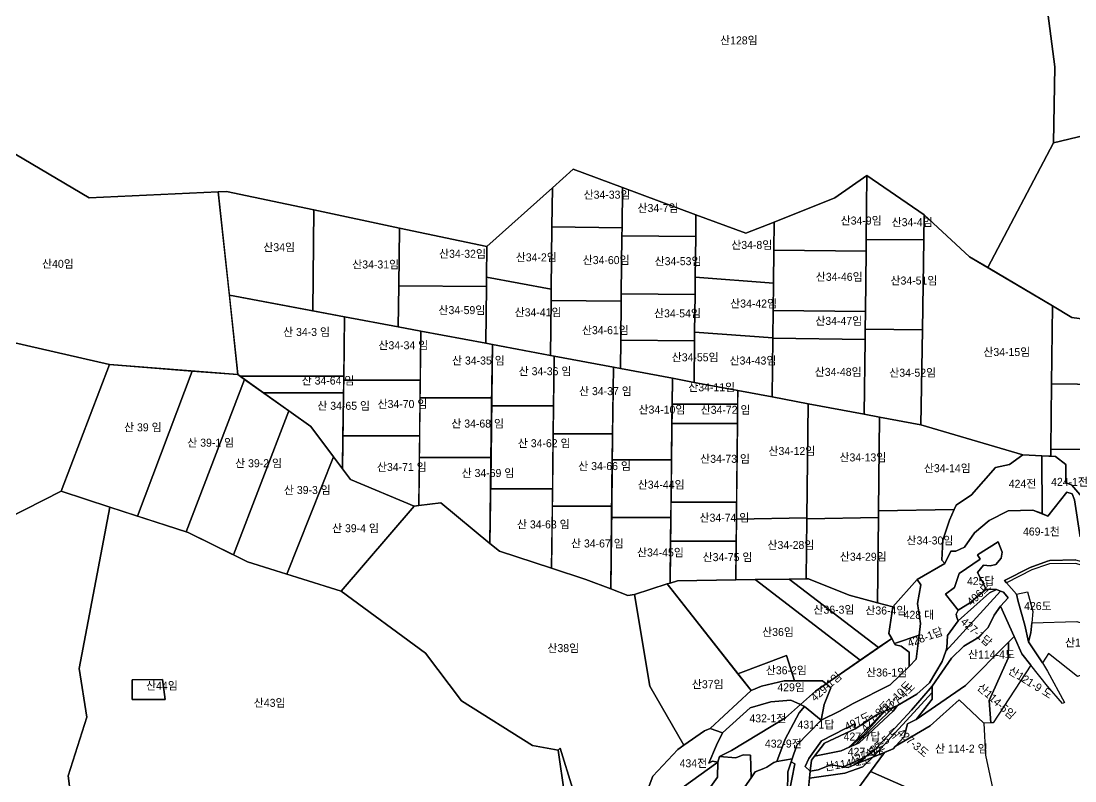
# Model space of a CAD drawing. Header units: metres. Extents: x 245462 to 249549, y 373212 to 377851.
# Drawn here: x 246415 to 247073, y 376265 to 376739 of the extents above; entities that cross this region are included whole.
import ezdxf

# ---------------------------------------------------------------- set-up
doc = ezdxf.new("R2010")
doc.units = ezdxf.units.M
doc.layers.add('00_지번', color=6, linetype='Continuous')
doc.layers.add('00_지적', color=6, linetype='Continuous')
doc.styles.get("Standard").update_dxf_attribs({"font": ''})
doc.styles.get('Standard').set_extended_font_data('Gulim')

msp = doc.modelspace()

# ---------------------------------------------------------------- linework, layer by layer
at = {"layer": '00_지적', "linetype": 'Continuous'}
for points in [[(247048.36, 376805.04), (247060.75, 376710.71), (247059.83, 376663.26), (247018.87, 376585.46), (247007.38, 376592.26), (246979.13, 376618.47), (246943.34, 376642.98), (246923.33, 376628.94), (246885.32, 376613.84), (246867.76, 376606.86), (246836.49, 376618.43), (246790.61, 376635.4), (246759.8, 376646.79), (246746.89, 376635.25), (246705.89, 376598.59), (246651.27, 376610.13), (246597.79, 376621.44), (246543.21, 376632.97), (246538.15, 376632.73), (246457.47, 376628.91), (246375.72, 376677.19), (246378.89, 376698.19), (246387.61, 376738.52), (246402.26, 376781.21)], [(247113.85, 376759.78), (247109.86, 376737.9), (247112.71, 376723.12), (247133.44, 376719.92), (247133.54, 376713.86), (247125.37, 376701.53), (247111.9, 376688.23), (247099.08, 376672.67), (247059.83, 376663.26), (247060.75, 376710.71), (247048.36, 376805.04), (247079.77, 376798.47), (247097.42, 376785.17), (247099.83, 376781.98), (247099.7, 376778.02), (247109.14, 376767.03), (247113.85, 376759.78)], [(247059.83, 376663.26), (247099.08, 376672.67), (247095.71, 376665.73), (247097.09, 376660.42), (247125.63, 376679.39), (247141.8, 376691.59), (247153.68, 376697.83), (247166.23, 376699.93), (247165.14, 376692.4), (247166.55, 376688.93), (247173.65, 376686.22), (247139.18, 376610.71), (247132.84, 376540.2), (247126.33, 376543.16), (247115.38, 376548.16), (247107.65, 376549.24), (247071.36, 376554.34), (247059.23, 376561.53), (247018.87, 376585.46), (247059.83, 376663.26)], [(246538.15, 376632.73), (246550.41, 376518.63), (246470.26, 376525.03), (246400.95, 376540.79), (246308.52, 376543.2), (246307.8, 376551.29), (246302.96, 376605.29), (246375.72, 376677.19), (246457.47, 376628.91), (246538.15, 376632.73)], [(246746.89, 376635.25), (246759.8, 376646.79), (246790.61, 376635.4), (246790.33, 376610.34), (246746.59, 376610.82), (246746.89, 376635.25)], [(246885.32, 376613.84), (246923.33, 376628.94), (246943.34, 376642.98), (246942.9, 376603.09), (246942.82, 376595.72), (246885.12, 376596.36), (246885.32, 376613.84)], [(246943.34, 376642.98), (246979.13, 376618.47), (246978.88, 376602.69), (246942.9, 376603.09), (246943.34, 376642.98)], [(246545.08, 376568.2), (246538.15, 376632.73), (246543.21, 376632.97), (246597.79, 376621.44), (246597.11, 376558.46), (246545.08, 376568.2)], [(246746.59, 376610.82), (246746.11, 376571.91), (246705.69, 376579.48), (246705.89, 376598.59), (246746.89, 376635.25), (246746.59, 376610.82)], [(246790.61, 376635.4), (246836.49, 376618.43), (246836.34, 376604.87), (246790.27, 376605.38), (246790.33, 376610.34), (246790.61, 376635.4)], [(246597.79, 376621.44), (246651.27, 376610.13), (246650.88, 376574.16), (246650.6, 376548.44), (246617.06, 376554.72), (246597.11, 376558.46), (246597.79, 376621.44)], [(246836.49, 376618.43), (246867.76, 376606.86), (246885.32, 376613.84), (246885.12, 376596.36), (246884.89, 376575.83), (246836.06, 376579.43), (246836.34, 376604.87), (246836.49, 376618.43)], [(246979.13, 376618.47), (247007.38, 376592.26), (247059.23, 376561.53), (247058.67, 376512.89), (247058.2, 376472.22), (247058.15, 376467.74), (247052.51, 376468.04), (247040.77, 376468.67), (246977.03, 376487.28), (246977.98, 376546.68), (246978.88, 376602.69), (246979.13, 376618.47)], [(246651.27, 376610.13), (246705.89, 376598.59), (246705.69, 376579.48), (246705.62, 376573.56), (246650.88, 376574.16), (246651.27, 376610.13)], [(246746.59, 376610.82), (246790.33, 376610.34), (246790.27, 376605.38), (246789.86, 376569.11), (246789.81, 376564.5), (246746.03, 376564.99), (246746.11, 376571.91), (246746.59, 376610.82)], [(246790.27, 376605.38), (246836.34, 376604.87), (246836.06, 376579.43), (246835.94, 376568.6), (246789.86, 376569.11), (246790.27, 376605.38)], [(246978.88, 376602.69), (246977.98, 376546.68), (246942.28, 376547.08), (246942.4, 376558.07), (246942.82, 376595.72), (246942.9, 376603.09), (246978.88, 376602.69)], [(246942.82, 376595.72), (246942.4, 376558.07), (246884.7, 376558.71), (246884.89, 376575.83), (246885.12, 376596.36), (246942.82, 376595.72)], [(246705.69, 376579.48), (246746.11, 376571.91), (246746.03, 376564.99), (246745.61, 376530.64), (246709.38, 376537.43), (246705.24, 376538.2), (246705.62, 376573.56), (246705.69, 376579.48)], [(246884.89, 376575.83), (246884.7, 376558.71), (246884.51, 376541.64), (246835.68, 376545.23), (246835.94, 376568.6), (246836.06, 376579.43), (246884.89, 376575.83)], [(246705.62, 376573.56), (246705.24, 376538.2), (246664.72, 376545.79), (246650.6, 376548.44), (246650.88, 376574.16), (246705.62, 376573.56)], [(246617.06, 376554.72), (246616.53, 376517.64), (246551.88, 376517.59), (246550.41, 376518.63), (246545.08, 376568.2), (246617.06, 376554.72)], [(246746.03, 376564.99), (246789.81, 376564.5), (246789.53, 376540.17), (246789.33, 376522.45), (246784.91, 376523.28), (246747.98, 376530.19), (246745.61, 376530.64), (246746.03, 376564.99)], [(246789.86, 376569.11), (246835.94, 376568.6), (246835.68, 376545.23), (246835.62, 376539.66), (246789.53, 376540.17), (246789.81, 376564.5), (246789.86, 376569.11)], [(246942.4, 376558.07), (246942.28, 376547.08), (246942.21, 376540.67), (246884.51, 376541.31), (246884.51, 376541.64), (246884.7, 376558.71), (246942.4, 376558.07)], [(247059.23, 376561.53), (247071.36, 376554.34), (247107.65, 376549.24), (247107.24, 376512.35), (247058.67, 376512.89), (247059.23, 376561.53)], [(246616.49, 376515.26), (246617.06, 376554.72), (246650.6, 376548.44), (246664.72, 376545.79), (246664.34, 376515.26), (246616.49, 376515.26)], [(246705.24, 376538.2), (246709.38, 376537.43), (246708.97, 376504.27), (246664.2, 376504.27), (246664.72, 376545.79), (246705.24, 376538.2)], [(246835.68, 376545.23), (246884.51, 376541.64), (246884.51, 376541.31), (246884.1, 376504.69), (246862.61, 376508.72), (246835.33, 376513.83), (246835.62, 376539.66), (246835.68, 376545.23)], [(246942.28, 376547.08), (246977.98, 376546.68), (246977.03, 376487.28), (246951.23, 376492.12), (246941.69, 376493.9), (246942.21, 376540.67), (246942.28, 376547.08)], [(246470.26, 376525.03), (246439.99, 376445.86), (246248.1, 376348.41), (246238.06, 376395.42), (246214.33, 376410.41), (246308.52, 376543.2), (246400.95, 376540.79), (246470.26, 376525.03)], [(246789.53, 376540.17), (246835.62, 376539.66), (246835.33, 376513.83), (246821.78, 376516.37), (246789.33, 376522.45), (246789.53, 376540.17)], [(246884.51, 376541.31), (246942.21, 376540.67), (246941.69, 376493.9), (246906.61, 376500.48), (246884.1, 376504.69), (246884.51, 376541.31)], [(246747.98, 376530.19), (246747.59, 376499.26), (246708.9, 376499.26), (246709.38, 376537.43), (246747.98, 376530.19)], [(246521.86, 376520.91), (246487.72, 376430.36), (246470.47, 376435.96), (246439.99, 376445.86), (246470.26, 376525.03), (246521.86, 376520.91)], [(246784.44, 376481.64), (246747.38, 376481.64), (246747.98, 376530.19), (246784.91, 376523.28), (246784.44, 376481.64)], [(246550.41, 376518.63), (246554.58, 376515.67), (246518.15, 376420.48), (246487.72, 376430.36), (246521.86, 376520.91), (246550.41, 376518.63)], [(246789.33, 376522.45), (246821.78, 376516.37), (246821.22, 376465.56), (246784.27, 376465.56), (246784.91, 376523.28), (246789.33, 376522.45)], [(246582.13, 376496.13), (246547.55, 376406.08), (246519.36, 376420.09), (246518.15, 376420.48), (246554.58, 376515.67), (246582.13, 376496.13)], [(246616.38, 376507.29), (246566.38, 376507.3), (246551.88, 376517.59), (246616.53, 376517.64), (246616.38, 376507.29)], [(246663.91, 376480.4), (246615.99, 376480.4), (246616.49, 376515.26), (246664.34, 376515.26), (246663.91, 376480.4)], [(246862.52, 376500.29), (246821.6, 376500.29), (246821.78, 376516.37), (246835.33, 376513.83), (246862.61, 376508.72), (246862.52, 376500.29)], [(247058.67, 376512.89), (247107.24, 376512.35), (247106.79, 376471.68), (247058.2, 376472.22), (247058.67, 376512.89)], [(246615.69, 376459.85), (246595.94, 376486.33), (246566.38, 376507.3), (246616.38, 376507.29), (246615.69, 376459.85)], [(246884.1, 376504.69), (246906.61, 376500.48), (246905.83, 376429.18), (246861.75, 376428.42), (246862.61, 376508.72), (246884.1, 376504.69)], [(246708.97, 376504.27), (246708.5, 376466.96), (246663.74, 376466.96), (246664.2, 376504.27), (246708.97, 376504.27)], [(246747.59, 376499.26), (246746.95, 376447.44), (246708.26, 376447.44), (246708.9, 376499.26), (246747.59, 376499.26)], [(246862.39, 376488.11), (246821.47, 376488.11), (246821.6, 376500.29), (246862.52, 376500.29), (246862.39, 376488.11)], [(246906.61, 376500.48), (246941.69, 376493.9), (246951.23, 376492.12), (246950.58, 376433.74), (246950.54, 376429.4), (246905.83, 376428.63), (246905.83, 376429.18), (246906.61, 376500.48)], [(246595.94, 376486.33), (246610.06, 376467.39), (246581.01, 376394.08), (246556.31, 376401.72), (246547.55, 376406.08), (246582.13, 376496.13), (246595.94, 376486.33)], [(246951.23, 376492.12), (246977.03, 376487.28), (247040.77, 376468.67), (247032.46, 376462.48), (247023.66, 376460.72), (247008.68, 376443.7), (246998.97, 376437.08), (246997.85, 376434.55), (246950.58, 376433.74), (246951.23, 376492.12)], [(246861.86, 376439.1), (246820.93, 376439.1), (246821.22, 376465.56), (246821.47, 376488.11), (246862.39, 376488.11), (246861.86, 376439.1)], [(246615.99, 376480.4), (246663.91, 376480.4), (246663.37, 376436.89), (246660.4, 376436.49), (246620.64, 376453.2), (246615.69, 376459.85), (246615.99, 376480.4)], [(246746.82, 376436.54), (246747.38, 376481.64), (246784.44, 376481.64), (246783.94, 376436.54), (246746.82, 376436.54)], [(247106.79, 376471.68), (247106.18, 376415.93), (247097.08, 376413.36), (247083.59, 376418.18), (247077.52, 376442.28), (247071.22, 376449.66), (247067.52, 376451.26), (247067.62, 376462.52), (247061.04, 376467.58), (247058.15, 376467.74), (247058.2, 376472.22), (247106.79, 376471.68)], [(246620.64, 376453.2), (246660.4, 376436.49), (246614.95, 376383.57), (246581.01, 376394.08), (246610.06, 376467.39), (246620.64, 376453.2)], [(246708.5, 376466.96), (246707.84, 376413.24), (246677.19, 376438.72), (246663.37, 376436.89), (246663.74, 376466.96), (246708.5, 376466.96)], [(246784.27, 376465.56), (246821.22, 376465.56), (246820.82, 376429.45), (246783.86, 376429.45), (246784.27, 376465.56)], [(247052.69, 376431.87), (247047.01, 376434.13), (247031.58, 376433.69), (247019.73, 376427.7), (247010.42, 376419.85), (247004.17, 376410.98), (246998.81, 376408.5), (246995.64, 376408.55), (246992.01, 376400.74), (246990.16, 376402.89), (246990.66, 376415.43), (246994.91, 376427.85), (246997.85, 376434.55), (246998.97, 376437.08), (247008.68, 376443.7), (247023.66, 376460.72), (247032.46, 376462.48), (247040.77, 376468.67), (247052.51, 376468.04), (247052.69, 376431.87)], [(247052.69, 376431.87), (247052.51, 376468.04), (247061.04, 376467.58), (247067.62, 376462.52), (247067.52, 376451.26), (247071.22, 376449.66), (247077.52, 376442.28), (247083.59, 376418.18), (247076.49, 376417.34), (247073.04, 376440.53), (247071.42, 376444.2), (247068.11, 376445.22), (247056.42, 376430.39), (247052.69, 376431.87)], [(246439.99, 376445.86), (246470.47, 376435.96), (246451.33, 376335.14), (246456.12, 376304.95), (246444.47, 376268.32), (246448.37, 376237.48), (246446.18, 376210.17), (246378.54, 376192.31), (246290.03, 376222.97), (246285.18, 376241.93), (246263.53, 376272.91), (246240.52, 376305.86), (246260.45, 376322.01), (246248.1, 376348.41), (246439.99, 376445.86)], [(246746.95, 376447.44), (246746.34, 376397.8), (246713.71, 376408.36), (246707.84, 376413.24), (246708.26, 376447.44), (246746.95, 376447.44)], [(246861.6, 376414.61), (246820.66, 376414.6), (246820.82, 376429.45), (246820.93, 376439.1), (246861.86, 376439.1), (246861.75, 376428.42), (246861.6, 376414.61)], [(246892.6, 376247.1), (246898.33, 376275.78), (246895.99, 376277), (246896.62, 376278.88), (246899.48, 376287.43), (246914.76, 376302.88), (246926.08, 376308.64), (246934.62, 376313.32), (246957.84, 376324.96), (246969.71, 376336.5), (246974.13, 376341.07), (246975.93, 376356), (246976.81, 376363.25), (246974.84, 376375.78), (246977.07, 376387.55), (246974.73, 376390.84), (246992.01, 376400.74), (246995.64, 376408.55), (246998.81, 376408.5), (247004.17, 376410.98), (247010.42, 376419.85), (247019.73, 376427.7), (247031.58, 376433.69), (247047.01, 376434.13), (247056.42, 376430.39), (247068.11, 376445.22), (247071.42, 376444.2), (247073.04, 376440.53), (247076.49, 376417.34)], [(246470.47, 376435.96), (246519.36, 376420.09), (246556.31, 376401.72), (246614.95, 376383.57), (246667.52, 376344.87), (246690.05, 376315.02), (246734.42, 376287.08), (246750.36, 376284.22), (246754.44, 376256.69), (246764.97, 376219.74), (246736.29, 376195.76), (246689.27, 376174.26), (246677.35, 376165.07), (246654.43, 376195.48), (246652.46, 376206.37), (246645.93, 376223.85), (246615.72, 376259.06), (246585.65, 376255.07), (246503.71, 376233.56), (246448.37, 376237.48), (246444.47, 376268.32), (246456.12, 376304.95), (246451.33, 376335.14), (246470.47, 376435.96)], [(246759.33, 376260.58), (246751.69, 376285.6), (246750.36, 376284.22), (246734.42, 376287.08), (246690.05, 376315.02), (246667.52, 376344.87), (246614.95, 376383.57), (246660.4, 376436.49)], [(246660.4, 376436.49), (246663.37, 376436.89), (246677.19, 376438.72), (246707.84, 376413.24), (246713.71, 376408.36), (246746.34, 376397.8), (246767.74, 376390.87), (246783.37, 376384.89), (246793.91, 376380.85), (246798.03, 376381.38), (246807.78, 376324.3), (246828.96, 376287.36), (246825.24, 376284.77), (246809.6, 376267.94), (246801.84, 376247.66)], [(246746.82, 376436.54), (246783.94, 376436.54), (246783.37, 376384.89), (246767.74, 376390.87), (246746.34, 376397.8), (246746.82, 376436.54)], [(246997.85, 376434.55), (246994.91, 376427.85), (246990.66, 376415.43), (246990.16, 376402.89), (246992.01, 376400.74), (246974.73, 376390.84), (246959.44, 376373.69), (246949.95, 376376.24), (246950.54, 376429.4), (246950.58, 376433.74), (246997.85, 376434.55)], [(246783.86, 376429.45), (246820.82, 376429.45), (246820.37, 376388.55), (246818.58, 376388.03), (246798.03, 376381.38), (246793.91, 376380.85), (246783.37, 376384.89), (246783.86, 376429.45)], [(246905.83, 376428.63), (246905.42, 376391.26), (246894.75, 376391.08), (246873.54, 376390.71), (246861.34, 376390.51), (246861.75, 376428.42), (246905.83, 376429.18), (246905.83, 376428.63)], [(246950.54, 376429.4), (246949.95, 376376.24), (246932.13, 376381.04), (246906.92, 376391.29), (246905.42, 376391.26), (246905.83, 376428.63), (246950.54, 376429.4)], [(246861.34, 376390.51), (246824.93, 376389.88), (246820.37, 376388.55), (246820.66, 376414.6), (246861.6, 376414.61), (246861.34, 376390.51)], [(247073.63, 376402.97), (247057.55, 376402.67), (247056.19, 376402.22), (247045.28, 376398.3), (247029.18, 376390.1), (247030.6, 376388.63), (247036.83, 376381.66), (247037.87, 376377.12), (247041.93, 376362.28), (247044.28, 376351.91), (247052.9, 376338.69), (247056.19, 376333.66), (247066.81, 376313.94), (247065.4, 376313.31), (247056.19, 376324.23), (247045.73, 376337.33), (247040.16, 376344.31), (247035.28, 376355.21), (247026.85, 376374.08), (247031.47, 376379.32), (247028.7, 376382.81), (247026.82, 376383.59), (247024.32, 376384.63), (247017.9, 376384.71), (247012.37, 376395.15), (247016.2, 376399.75), (247020.35, 376399.36), (247023.76, 376400.06), (247027.14, 376404), (247027.73, 376407.77), (247025.24, 376414.2), (247012.38, 376406.08), (247014.11, 376403.38), (247001, 376394.5), (246998.01, 376385.78), (246992.36, 376381.72), (247000.37, 376371.65), (246999.04, 376369.21), (246999.45, 376367.11), (247000.22, 376364.9), (246993.73, 376355.73), (246993.26, 376348.13), (246992.55, 376346.12), (246990.24, 376339.6), (246982.39, 376326.3), (246974.42, 376319.21), (246962.31, 376312.19), (246959.9, 376311.06), (246954.43, 376308.5), (246954.08, 376308.35), (246950.11, 376306.68), (246935.88, 376297.6), (246935.61, 376300.45), (246929.87, 376297.81), (246914.93, 376290.03), (246906.98, 376279.11), (246904.65, 376273.98), (246907.9, 376271.09), (246907.46, 376266.79), (246906.41, 376256.66)], [(247017.9, 376384.71), (247007.97, 376376.47), (247000.37, 376371.65), (246992.36, 376381.72), (246998.01, 376385.78), (247001, 376394.5), (247014.11, 376403.38), (247012.38, 376406.08), (247025.24, 376414.2), (247027.73, 376407.77), (247027.14, 376404), (247023.76, 376400.06), (247020.35, 376399.36), (247016.2, 376399.75), (247012.37, 376395.15), (247017.9, 376384.71)], [(247130, 376373.11), (247127.49, 376372.63), (247104.25, 376392.2), (247073.55, 376400.77), (247057.28, 376400.47), (247056.19, 376400.2), (247046.38, 376396.71), (247030.6, 376388.63), (247029.18, 376390.1), (247045.28, 376398.3), (247056.19, 376402.22), (247057.55, 376402.67), (247073.63, 376402.97), (247104.22, 376394.49), (247114.98, 376387.92), (247130, 376373.11)], [(246798.03, 376381.38), (246818.58, 376388.03), (246870.93, 376321.42), (246845.37, 376297.83), (246841.78, 376296.28), (246828.96, 376287.36), (246807.78, 376324.3), (246798.03, 376381.38)], [(246861.34, 376390.51), (246873.54, 376390.71), (246939.12, 376340.36), (246917.82, 376325.6), (246915.53, 376327.56), (246898.17, 376327.49), (246893.07, 376343.42), (246862.71, 376331.88), (246818.58, 376388.03), (246820.37, 376388.55), (246824.93, 376389.88), (246861.34, 376390.51)], [(246873.54, 376390.71), (246894.75, 376391.08), (246950.52, 376348.26), (246939.12, 376340.36), (246873.54, 376390.71)], [(246894.75, 376391.08), (246905.42, 376391.26), (246906.92, 376391.29), (246932.13, 376381.04), (246949.95, 376376.24), (246959.44, 376373.69), (246957.1, 376357.12), (246958.83, 376354.01), (246950.52, 376348.26), (246894.75, 376391.08)], [(246959.44, 376373.69), (246974.73, 376390.84), (246977.07, 376387.55), (246974.84, 376375.78), (246976.81, 376363.25), (246975.93, 376356), (246960.59, 376350.83), (246958.83, 376354.01), (246957.1, 376357.12), (246959.44, 376373.69)], [(247026.85, 376374.08), (247022.77, 376368.49), (247019.11, 376360.77), (247012.69, 376354.29), (247003.81, 376349.2), (246996.04, 376341.77), (246983.99, 376324.18), (246971.25, 376309.13), (246948.04, 376284.32), (246941.99, 376279.87), (246928.77, 376273.79), (246920.83, 376275.2), (246912.96, 376272.08), (246907.9, 376271.09), (246908.71, 376277.92), (246910.51, 376280.43), (246927.15, 376283.86), (246932.12, 376286.08), (246936.09, 376287.86), (246938.44, 376288.91), (246959.69, 376308.64), (246962.31, 376312.19), (246974.42, 376319.21), (246982.39, 376326.3), (246990.24, 376339.6), (246992.55, 376346.12), (247026.82, 376383.59), (247028.7, 376382.81), (247031.47, 376379.32), (247026.85, 376374.08)], [(247024.32, 376384.63), (247026.82, 376383.59), (246992.55, 376346.12), (246993.26, 376348.13), (246993.73, 376355.73), (247000.22, 376364.9), (247019.92, 376382.4), (247024.32, 376384.63)], [(247017.9, 376384.71), (247024.32, 376384.63), (247019.92, 376382.4), (247000.22, 376364.9), (246999.45, 376367.11), (246999.04, 376369.21), (247000.37, 376371.65), (247007.97, 376376.47), (247017.9, 376384.71)], [(247036.83, 376381.66), (247043.58, 376383), (247046.91, 376370.7), (247046.24, 376363.65), (247045.66, 376357.56), (247044.28, 376351.91), (247041.93, 376362.28), (247037.87, 376377.12), (247036.83, 376381.66)], [(247026.85, 376374.08), (247035.28, 376355.21), (247031.72, 376351.62), (247004.86, 376324.56), (246973.98, 376303.29), (246984.1, 376315.99), (246984.04, 376320.23), (246984.02, 376321.59), (246983.99, 376324.18), (246996.04, 376341.77), (247003.81, 376349.2), (247012.69, 376354.29), (247019.11, 376360.77), (247022.77, 376368.49), (247026.85, 376374.08)], [(247098.52, 376357.13), (247094.25, 376337.85), (247074.87, 376330.2), (247056.7, 376344.52), (247052.9, 376338.69), (247044.28, 376351.91), (247045.66, 376357.56), (247046.24, 376363.65), (247074.51, 376364.58), (247098.52, 376357.13)], [(246960.59, 376350.83), (246961.1, 376349.92), (246964.73, 376349.15), (246969.73, 376345.52), (246969.71, 376336.5), (246957.84, 376324.96), (246934.62, 376313.32), (246926.08, 376308.64), (246914.76, 376302.88), (246916.52, 376312.83), (246920.8, 376323.06), (246917.82, 376325.6), (246958.83, 376354.01), (246960.59, 376350.83)], [(246960.59, 376350.83), (246975.93, 376356), (246974.13, 376341.07), (246969.71, 376336.5), (246969.73, 376345.52), (246964.73, 376349.15), (246961.1, 376349.92), (246960.59, 376350.83)], [(247031.72, 376351.62), (247035.28, 376355.21), (247040.16, 376344.31), (247045.73, 376337.33), (247022.22, 376301.21), (247020.76, 376301.21), (247019.72, 376315.27), (247031.46, 376341.69), (247031.72, 376351.62)], [(247031.72, 376351.62), (247031.46, 376341.69), (247019.72, 376315.27), (247020.76, 376301.21), (247016.34, 376301.18), (247000.9, 376315.61), (246982.78, 376299.46), (246961.17, 376286.71), (246966.56, 376292.5), (246968.59, 376300.61), (246973.98, 376303.29), (247004.86, 376324.56), (247031.72, 376351.62)], [(246862.71, 376331.88), (246893.07, 376343.42), (246898.17, 376327.49), (246891.54, 376327.47), (246877.43, 376324.16), (246870.93, 376321.42), (246862.71, 376331.88)], [(246484.42, 376315.86), (246484.31, 376328.21), (246503.22, 376328.4), (246505.05, 376315.87), (246484.42, 376315.86)], [(246484.42, 376315.86), (246505.05, 376315.87), (246503.22, 376328.4), (246484.31, 376328.21), (246484.42, 376315.86)], [(246917.82, 376325.6), (246911.23, 376321.07), (246901.73, 376312.81), (246895.8, 376315.47), (246883.24, 376314.42), (246870.42, 376310.75), (246853.13, 376294.99), (246845.37, 376297.83), (246870.93, 376321.42), (246877.43, 376324.16), (246891.54, 376327.47), (246915.53, 376327.56), (246917.82, 376325.6)], [(246917.82, 376325.6), (246920.8, 376323.06), (246916.52, 376312.83), (246914.76, 376302.88), (246904.23, 376311.43), (246901.73, 376312.81), (246911.23, 376321.07), (246917.82, 376325.6)], [(246983.99, 376324.18), (246984.02, 376321.59), (246984.04, 376320.23), (246947.09, 376279.88), (246935.39, 376275.02), (246942.29, 376279.41), (246941.99, 376279.87), (246948.04, 376284.32), (246971.25, 376309.13), (246983.99, 376324.18)], [(246853.13, 376294.99), (246870.42, 376310.75), (246883.24, 376314.42), (246895.8, 376315.47), (246901.73, 376312.81), (246892.37, 376304.52), (246858.71, 376284.1), (246851.28, 376280.36), (246850.15, 376276.67), (246846.9, 376277.45), (246844.64, 376276.12), (246849.31, 376287.28), (246853.13, 376294.99)], [(246945.6, 376270.98), (246954.31, 376282.88), (246959.71, 376285.13), (246961.17, 376286.71), (246982.78, 376299.46), (247000.9, 376315.61), (247016.34, 376301.18), (247017.34, 376281.21), (247025, 376245.22), (247025.11, 376235.94), (246945.6, 376270.98)], [(246973.98, 376303.29), (246968.59, 376300.61), (246966.56, 376292.5), (246961.17, 376286.71), (246959.71, 376285.13), (246947.09, 376279.88), (246984.04, 376320.23), (246984.1, 376315.99), (246973.98, 376303.29)], [(246901.73, 376312.81), (246904.23, 376311.43), (246901.01, 376307.53), (246892.16, 376291.1), (246887.04, 376277.23), (246885.25, 376276.58), (246880.75, 376273.65), (246878.91, 376272.83), (246873.43, 376270.67), (246870.92, 376267.07), (246870.65, 376281.1), (246866.07, 376281.32), (246861.49, 376279.37), (246851.28, 376280.36), (246858.71, 376284.1), (246892.37, 376304.52), (246901.73, 376312.81)], [(246904.23, 376311.43), (246914.76, 376302.88), (246899.48, 376287.43), (246896.62, 376278.88), (246887.04, 376277.23), (246892.16, 376291.1), (246901.01, 376307.53), (246904.23, 376311.43)], [(246935.88, 376297.6), (246950.11, 376306.68), (246954.08, 376308.35), (246932.12, 376286.08), (246927.15, 376283.86), (246910.51, 376280.43), (246916.8, 376288.7), (246935.88, 376297.6)], [(246954.43, 376308.5), (246959.9, 376311.06), (246936.09, 376287.86), (246932.12, 376286.08), (246941.25, 376293.58), (246954.43, 376308.5)], [(246954.43, 376308.5), (246941.25, 376293.58), (246932.12, 376286.08), (246954.08, 376308.35), (246954.43, 376308.5)], [(246962.31, 376312.19), (246959.69, 376308.64), (246938.44, 376288.91), (246936.09, 376287.86), (246959.9, 376311.06), (246962.31, 376312.19)], [(246853.13, 376294.99), (246849.31, 376287.28), (246844.64, 376276.12), (246846.9, 376277.45), (246850.15, 376276.67), (246827.86, 376260.81), (246801.84, 376247.66), (246809.6, 376267.94), (246825.24, 376284.77), (246828.96, 376287.36), (246841.78, 376296.28), (246845.37, 376297.83), (246853.13, 376294.99)], [(246910.51, 376280.43), (246908.71, 376277.92), (246907.9, 376271.09), (246904.65, 376273.98), (246906.98, 376279.11), (246914.93, 376290.03), (246929.87, 376297.81), (246935.61, 376300.45), (246935.88, 376297.6), (246916.8, 376288.7), (246910.51, 376280.43)], [(246754.44, 376256.69), (246750.36, 376284.22), (246751.69, 376285.6), (246759.33, 376260.58)], [(246850.15, 376276.67), (246851.28, 376280.36), (246861.49, 376279.37), (246866.07, 376281.32), (246870.65, 376281.1), (246870.92, 376267.07), (246852.67, 376240.93)], [(246906.1, 376253.56), (246907.46, 376266.79), (246929.43, 376269.81), (246940.7, 376273.92), (246947.09, 376279.88), (246954.31, 376282.88), (246945.6, 376270.98), (246934.24, 376255.46), (246917.72, 376245.96), (246906.1, 376253.56)], [(246850.15, 376276.67), (246849.99, 376267.5), (246842.05, 376256.31), (246831.48, 376246.39), (246820.5, 376238.36), (246806.97, 376222.96), (246806.15, 376215.35), (246800.7, 376208.98), (246791.74, 376201.53), (246789.25, 376207.46), (246788.57, 376211.63), (246790.32, 376220.77), (246794.64, 376225.53), (246796.36, 376233.18), (246801.84, 376247.66), (246827.86, 376260.81), (246850.15, 376276.67)], [(246842.05, 376256.31), (246849.99, 376267.5), (246850.15, 376276.67)], [(246852.67, 376240.93), (246870.92, 376267.07), (246873.43, 376270.67), (246878.91, 376272.83), (246880.75, 376273.65), (246885.25, 376276.58), (246887.04, 376277.23), (246896.62, 376278.88)], [(246895.99, 376277), (246898.33, 376275.78), (246892.6, 376247.1)], [(246896.62, 376278.88), (246895.99, 376277), (246893.89, 376270.71), (246893.85, 376267.39), (246893.76, 376261.14)], [(246893.76, 376261.14), (246893.85, 376267.39), (246893.89, 376270.71), (246895.99, 376277)], [(246935.39, 376275.02), (246947.09, 376279.88), (246940.7, 376273.92), (246929.43, 376269.81), (246907.46, 376266.79), (246907.9, 376271.09), (246912.96, 376272.08), (246920.83, 376275.2), (246928.77, 376273.79), (246931.5, 376273.4), (246935.39, 376275.02)], [(246941.99, 376279.87), (246942.29, 376279.41), (246935.39, 376275.02), (246931.5, 376273.4), (246928.77, 376273.79), (246941.99, 376279.87)], [(247025.11, 376235.94), (247025.37, 376213.73), (247017.86, 376185.53), (246934.24, 376255.46), (246945.6, 376270.98), (247025.11, 376235.94)]]:
    msp.add_lwpolyline(points, dxfattribs=at)

# ---------------------------------------------------------------- texts
at = {"layer": '00_지번', "char_height": 5, "attachment_point": 7}
for s, insert in [('산128임', (246851.61, 376724.31)), ('산34-33임', (246766.33, 376628.01)), ('산34-7임', (246800.01, 376619.66)), ('산34-9임', (246926.9, 376611.86)), ('산34-4임', (246958.75, 376610.85)), ('산34임', (246566.28, 376595.22)), ('산34-32임', (246676.05, 376591.11)), ('산34-8임', (246858.56, 376596.64)), ('산40임', (246428.05, 376584.84)), ('산34-31임', (246621.8, 376584.46)), ('산34-2임', (246723.96, 376588.88)), ('산34-60임', (246765.79, 376587.18)), ('산34-53임', (246810.71, 376586.51)), ('산34-46임', (246911.37, 376576.73)), ('산34-51임', (246958.05, 376574.41)), ('산34-42임', (246857.89, 376560.05)), ('산34-59임', (246675.67, 376555.96)), ('산34-41임', (246723.26, 376554.58)), ('산34-54임', (246810.34, 376553.91)), ('산34-47임', (246911.07, 376549.21)), ('산 34-3 임', (246578.63, 376542.32)), ('산34-61임', (246765.29, 376543.44)), ('산34-34 임', (246638.17, 376534.02)), ('산34-55임', (246821.38, 376526.51)), ('산34-15임', (247016.04, 376529.81)), ('산 34-35 임', (246684.15, 376524.49)), ('산34-43임', (246857.5, 376524.48)), ('산 34-64 임', (246590.24, 376511.99)), ('산 34-36 임', (246725.8, 376517.81)), ('산34-48임', (246910.72, 376517.4)), ('산34-52임', (246957.27, 376516.87)), ('산 34-37 임', (246763.5, 376505.39)), ('산34-11임', (246831.72, 376507.81)), ('산 34-65 임', (246600.01, 376496.23)), ('산34-70 임', (246637.64, 376497.35)), ('산34-10임', (246800.64, 376493.88)), ('산34-72 임', (246839.47, 376493.72)), ('산 39 임', (246479.29, 376482.8)), ('산 34-68 임', (246683.7, 376485.14)), ('산 39-1 임', (246518.77, 376473.21)), ('산 34-62 임', (246725.27, 376472.88)), ('산34-12임', (246881.8, 376468.02)), ('산 39-2 임', (246548.68, 376460.39)), ('산34-73 임', (246839.14, 376463.13)), ('산34-13임', (246926.15, 376464.01)), ('산34-71 임', (246637.24, 376458.04)), ('산 34-69 임', (246690.15, 376454.29)), ('산 34-66 임', (246762.98, 376458.62)), ('산34-14임', (246978.89, 376457.3)), ('산34-44임', (246800.15, 376447.02)), ('424전', (247031.91, 376447.6)), ('424-1전', (247058.39, 376448.81)), ('산 39-3 임', (246579.14, 376443.67)), ('산34-74 임', (246838.74, 376426.38)), ('산 39-4 임', (246609.22, 376419.82)), ('산 34-63 임', (246724.72, 376422.2)), ('469-1천', (247040.81, 376417.81)), ('산 34-67 임', (246758.49, 376410.31)), ('산34-28임', (246881.2, 376409.36)), ('산34-30임', (246968.02, 376412.18)), ('산34-45임', (246799.7, 376404.68)), ('산34-75 임', (246840.7, 376401.77)), ('산34-29임', (246926.4, 376402.03)), ('425답', (247005.82, 376386.84)), ('산36-3임', (246909.88, 376368.97)), ('산36-4임', (246942.33, 376368.47)), ('426도', (247041.52, 376371.64)), ('428 대', (246966.26, 376365.69)), ('산36임', (246877.86, 376355.06)), ('산121-16임', (247067.03, 376348.46)), ('산38임', (246743.74, 376344.98)), ('산114-4도', (247006.48, 376341.06)), ('산36-2임', (246880.15, 376331.15)), ('산36-1임', (246942.85, 376329.76)), ('산44임', (246493.05, 376321.54)), ('산37임', (246833.96, 376322.43)), ('429임', (246887.37, 376320.55)), ('산43임', (246560.34, 376310.84)), ('432-1전', (246869.94, 376301.2)), ('431-1답', (246899.96, 376297.28)), ('427-7답', (246928.76, 376289.79)), ('432-9전', (246879.6, 376285.44)), ('산 114-2 임', (246985.81, 376282.25)), ('427-2도', (246931.33, 376280.73)), ('434전', (246826.31, 376273.17))]:
    msp.add_mtext(s, dxfattribs=dict(at, insert=insert))
for s, insert, rotation in [('496도', (247008.56, 376373.97), 42), ('428-1답', (246969.9, 376348.1), 20), ('427-1답', (247001.15, 376363.35), 319), ('산121-9 도', (247030.86, 376332.2), 328), ('429-1임', (246911.26, 376313.99), 42), ('427-10도', (246953.47, 376305.36), 46), ('427-4도', (246957.52, 376306.93), 45), ('산114-5임', (247011.41, 376322.44), 318), ('427-8도', (246942.7, 376295.27), 47), ('497도', (246930.92, 376296.18), 26), ('427-5 도', (246944.8, 376279.4), 38), ('427-3도', (246961.82, 376294.46), 319), ('427-6도', (246934.3, 376274.85), 26), ('산114-1도', (246917.25, 376270.89), 9)]:
    msp.add_mtext(s, dxfattribs=dict(at, insert=insert, rotation=rotation))

doc.saveas('drawing.dxf')
